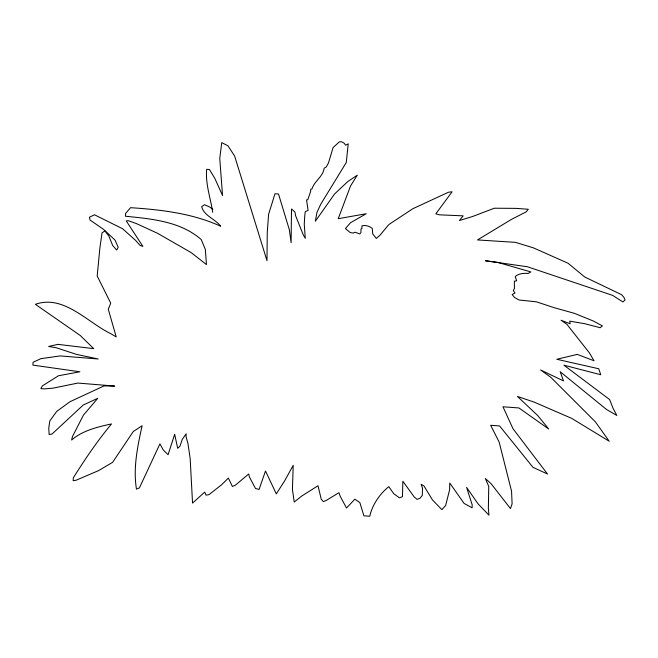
<?xml version="1.0" encoding="UTF-8"?>
<svg xmlns="http://www.w3.org/2000/svg" width="658" height="658" viewBox="0 0 658 658"><rect width="100%" height="100%" fill="white"/><g stroke="black" fill="none" stroke-linecap="round" stroke-linejoin="round"><path stroke-width="0.99" d="M212.723 212.32C210.609 198.132 205.321 184.076 206.661 169.32L209.466 169.517L214.755 178.244L222.552 195.549L219.747 158.438L221.762 142.621L227.972 145.829L234.626 156.02L266.984 260.675L267.255 232.488L268.596 214.311L274.978 193.756L278.515 194.011L289.388 229.905L291.107 242.712L291.502 208.973L294.957 212.032L295.549 215.585L303.322 234.988L305.296 238.303L304.251 224.271L304.761 215.511L305.287 211.654L308.084 210.395L306.562 199.917L307.771 199.719L310.609 191.511L310.732 189.216L311.933 189.027C314.327 181.04 323.185 176.599 324.147 168.201L326.245 166.968L328.457 162.987L333.096 147.589L339.331 141.873L341.642 141.758L344.2 143.247L345.598 145.196L348.222 143.839L346.264 162.518L320.824 204.087L317.016 212.238L315.314 221.261L334.667 193.871L347.852 181.509L357.294 175.184L350.582 185.901L338.22 218.719L366.235 213.727L350.451 222.782L345.425 228.581L350.221 232.587L353.247 233.031L355.123 232.233L359.745 233.935L360.929 232.636L360.971 228.976L361.9 228.589L361.925 225.859C365.585 224.847 369.36 226.105 372.272 228.4L372.732 233.911L376.31 238.451L379.987 235.194L388.87 224.542L412.936 208.668L448.501 192.226L452.104 191.782L435.81 213.858L439.388 214.829L463.142 215.849L459.44 220.529L472.502 216.531L494.314 208.216L516.004 208.372L528.3 209.26L526.087 211.925L511.488 219.369L477.511 239.931L515.469 242.358L533.424 247.869L568.06 263.241L584.822 277.067L621.465 294.62L623.652 296.939L625.1 299.933L622.879 301.923L612.647 295.384L527.453 266.761L485.423 260.765L497.728 262.394L530.891 271.935L528.185 273.424C523.743 273.103 518.668 273.457 515.206 276.59L516.637 280.793L514.375 281.18L514.416 288.591L513.289 290.441L515 293.049L512.163 294.496L514.457 297.432L519.03 299.99L536.476 301.833L553.781 307.582L574.401 313.331L593.203 320.956L602.415 325.907L600.145 327.725L584.847 323.72L569.68 321.153L570.173 323.818L561.052 320.232L566.867 324.279L589.329 352.778L594.042 360.773L577.272 354.391L556.8 359.276L598.755 368.768L600.738 374.739L563.906 365.19L609.571 399.513L613.19 408.569L616.842 415.453L606.52 409.49L560.197 371.737L563.495 380.908L540.605 369.961L550.795 377.305L595.301 421.753L609.209 441.238L571.67 418.356L534.28 402.17L517.459 396.445L537.775 415.593L548.69 428.983L518.948 407.968L502.975 406.784L513.034 428.794L547.514 474.04L532.964 467.312L499.587 425.948L490.671 425.282L499.167 442.11L511.562 491.246L512.105 503.855L510.46 508.56L491.008 483.597L485.365 478.539L488.746 486.352L488.359 508.47L488.984 515.181L478.103 503.896L466.612 487.413L472.181 504.859L472.123 507.811L464.096 503.428L449.768 483.038L449.636 489.651L445.63 505.533L441.863 509.637L432.503 499.973L423.991 485.991L421.095 484.272L422.477 488.072L422.313 495.416L420.051 498.172L417.082 499.389L414.203 496.93L402.836 481.253L402.466 496.658L399.505 497.876L393.747 493.706L388.796 486.665C379.724 493.952 372.354 504.711 369.763 516.242L363.899 515.814L359.844 502.564L354.818 499.183L346.536 508.034L340.293 496.461L338.936 492.678L326.319 500.401L323.366 501.618L321.244 499.233L318.011 485.744L301.685 496.074L294.216 502.038L292.44 489.412L293.213 465.346L284.741 480.702L276.319 493.887L265.495 471.013L259.063 489.47L255.477 488.433L249.366 476.943L248.74 473.966L235.325 485.234L232.389 486.443L228.359 478.062L221.606 484.781L208.956 494.66L206.053 495.137L204.72 492.094L192.547 503.099L190.187 458.782L187.925 443.344L186.041 436.665L186.156 433.778L182.348 439.256L179.914 446.297L177.676 448.279L174.666 434.264L168.086 454.727L163.258 449.965L159.935 443.887L139.397 487.907L136.477 489.116C132.965 468.159 137.58 446.28 142.112 425.751L133.286 431.516L112.608 462.335L98.651 470.577L76.048 480.25L73.178 480.727L73.318 477.831C85.014 459.185 97.442 440.868 111.515 423.916C97.623 426.919 82.513 430.538 71.599 440.038L72.479 436.509L83.467 415.091L97.762 398.312L83.245 405.015L51.998 434.058L49.136 434.535L48.758 428.021L49.827 420.914L56.687 411.423L69.921 401.758L104.022 385.917L114.673 386.073L77.924 383.063L52.895 388.171L44.374 388.903L40.862 388.615L42.408 385.876L58.472 375.759L79.889 371.786L32.9 365.116L33.048 362.278L40.985 358.643L60.166 355.92L98.198 358.988L76.493 354.391L56.349 347.786L48.659 346.453L57.929 344.356L93.732 348.65L80.235 335.473L35.367 304.317C63.736 294.258 87.481 322.478 110.709 333.639L116.219 336.921L108.299 309.318L110.709 303.132L97.187 275.965L99.95 247.367L102.048 232.809L104.935 230.933L108.907 236.123L112.683 245.516L116.688 250.032L118.218 247.342L115.035 240.088L103.61 229.428L90.047 220.035L89.48 217.206L94.497 214.788L122.585 228.745L135.416 240.211L140.113 245.475L142.885 246.388L126.237 220.882L128.31 220.71L136.19 223.498L157.599 233.319L191.124 252.582L206.472 264.582L205.321 249.341L201.225 239.545C180.44 221.343 151.579 218.875 125.407 216.227L125.686 213.307L130.564 207.681C161.177 209.672 192.539 213.414 220.677 226.22C215.215 218.925 203.848 215.832 201.661 206.604L204.556 204.72L210.099 207.229L212.838 209.524"/></g></svg>
